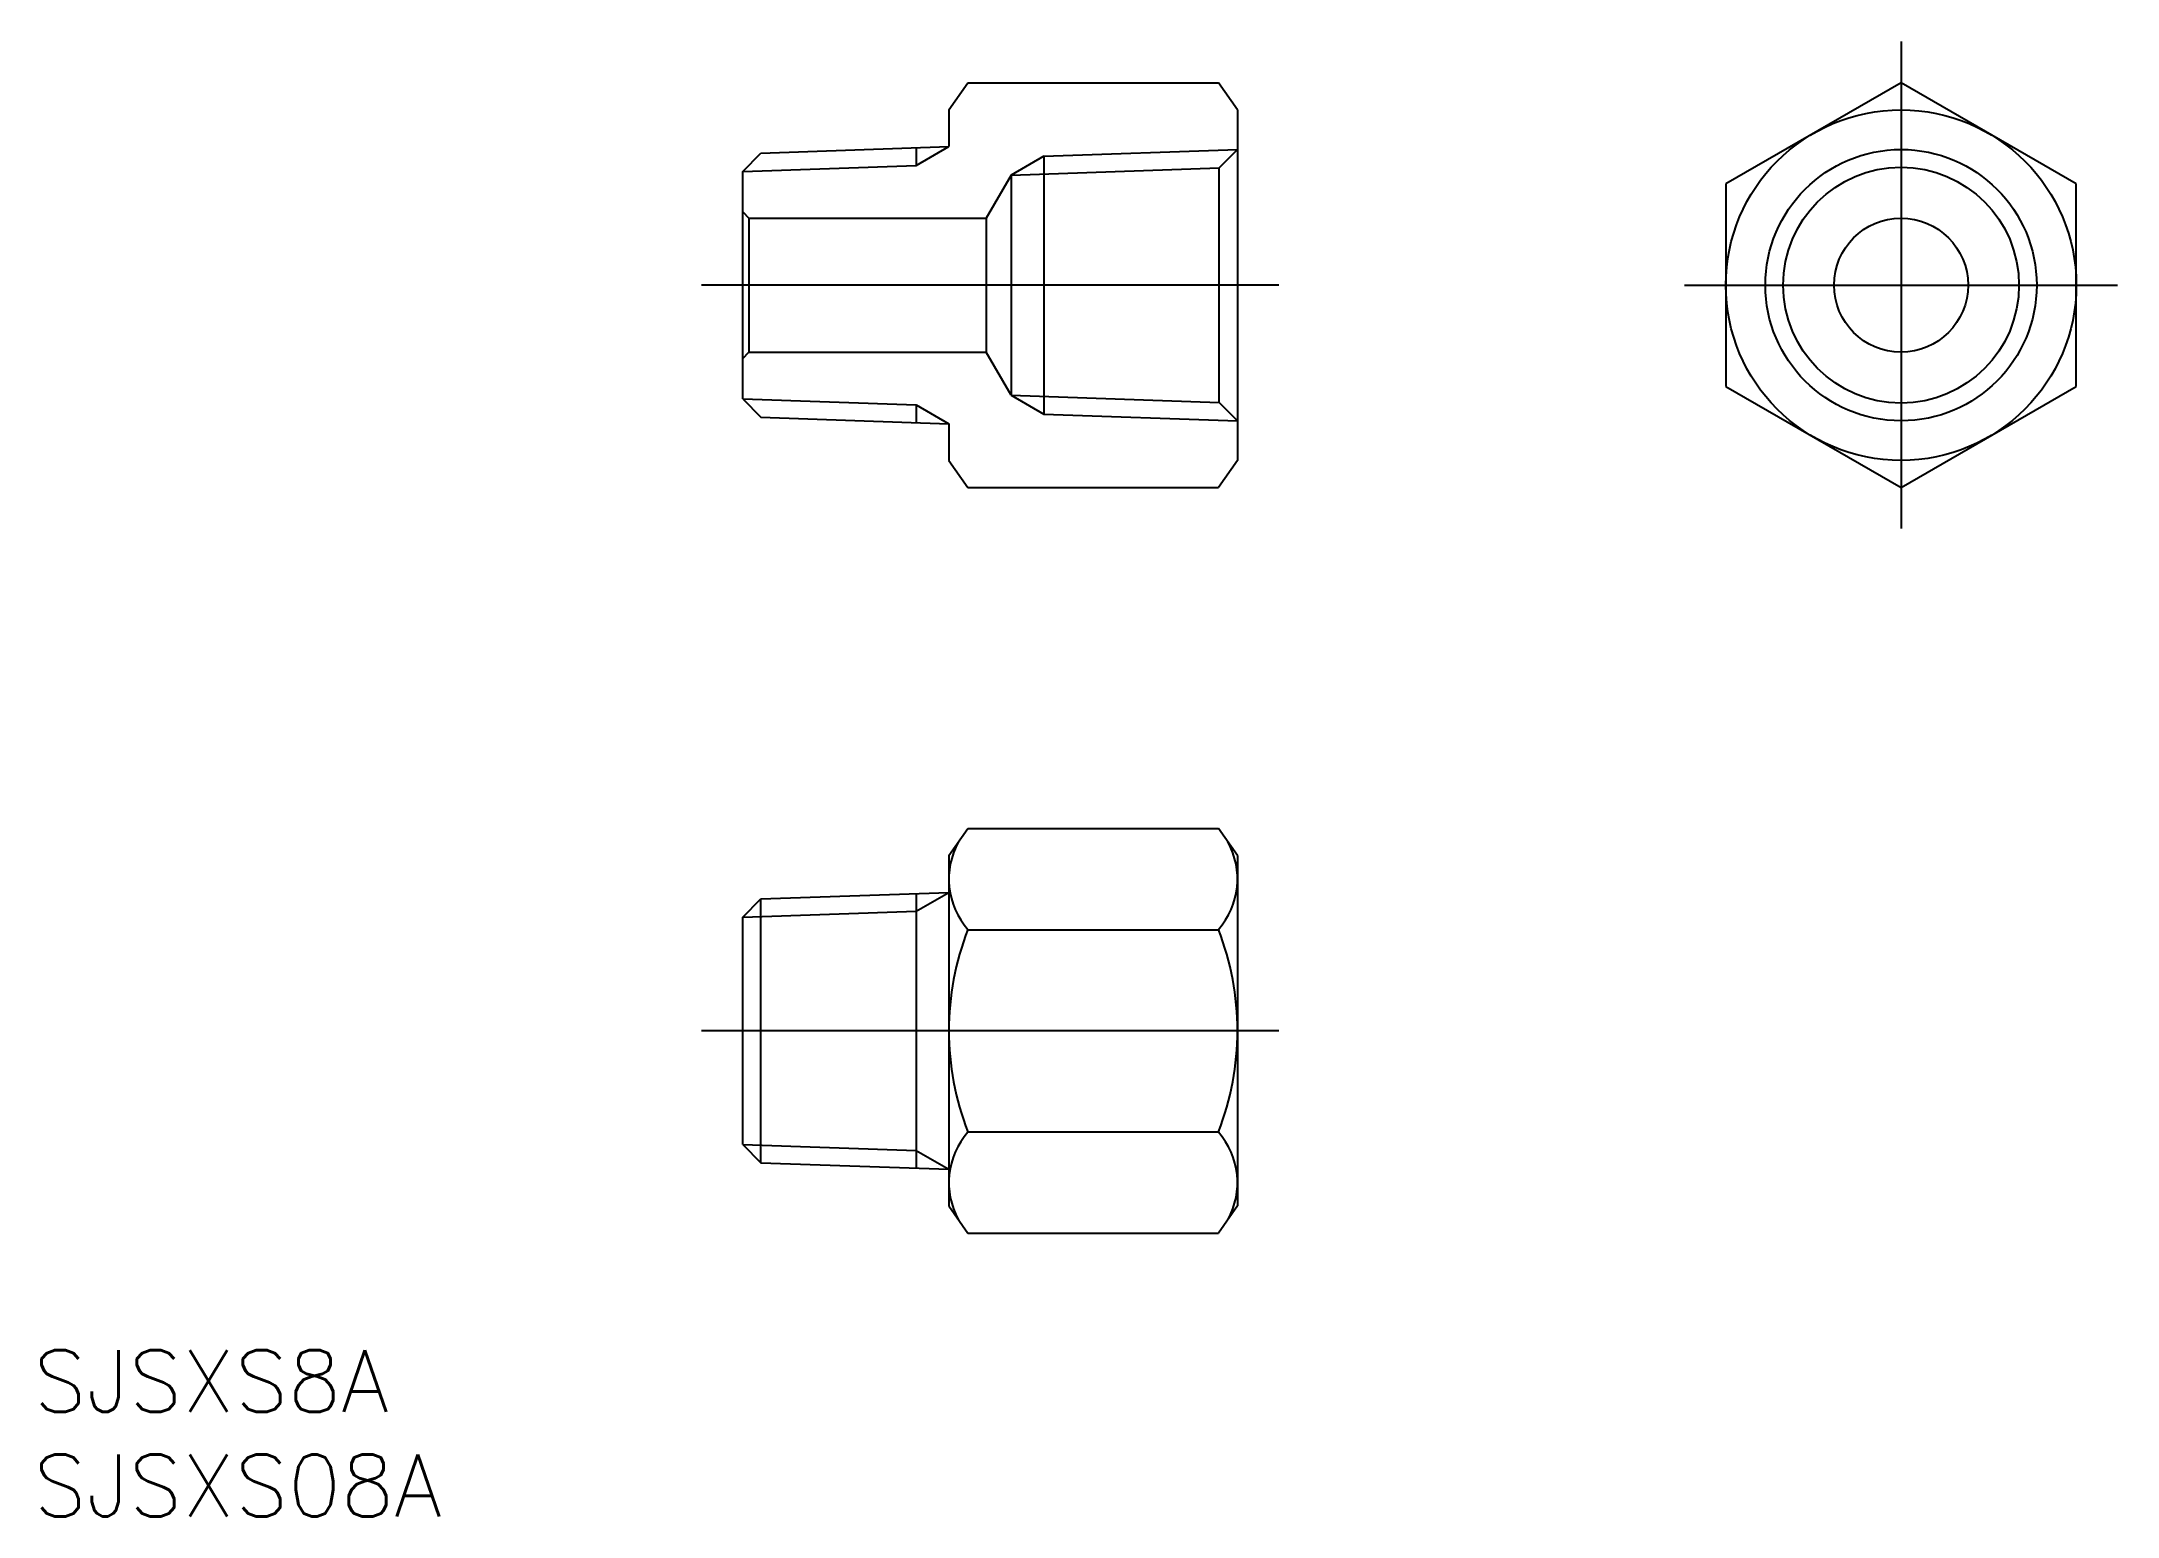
# Model space of a CAD drawing. Extents: x -90 to 10, y -60 to 12.
import ezdxf

# ---------------------------------------------------------------- set-up
doc = ezdxf.new("R2010")
doc.units = 0
doc.linetypes.add('CENTER', pattern=[50.8, 31.75, -6.35, 6.35, -6.35])
doc.layers.get('0').update_dxf_attribs({"linetype": 'CONTINUOUS'})
doc.layers.add('CENTER', color=1, linetype='CENTER')
doc.styles.get("Standard").update_dxf_attribs({"font": 'txt.shx', "height": 3, "bigfont": 'bigfont.shx'})

msp = doc.modelspace()

# ---------------------------------------------------------------- linework, layer by layer
at = {"color": 7, "linetype": 'CONTINUOUS'}
for p, q in [((-46.19, 8.5), (-45.27, 9.81)), ((-45.27, 9.81), (-33.11, 9.81)), ((-32.19, 8.5), (-33.11, 9.81)), ((0, 9.81), (-8.5, 4.91)), ((8.5, 4.91), (0, 9.81)), ((-46.19, 8.5), (-46.19, 6.72)), ((-32.19, 8.5), (-32.19, -8.5)), ((-56.19, 5.51), (-55.31, 6.4)), ((-55.31, 6.4), (-46.19, 6.72)), ((-47.77, 6.66), (-47.77, 5.81)), ((-41.59, 6.25), (-41.59, -6.25)), ((-33.08, 5.69), (-32.19, 6.58)), ((-56.19, -5.51), (-56.19, 5.51)), ((-43.17, 5.34), (-44.38, 3.25)), ((-43.17, 5.34), (-33.08, 5.69)), ((-43.17, 5.34), (-43.17, -5.34)), ((-33.08, -5.69), (-33.08, 5.69)), ((-8.5, 4.91), (-8.5, -4.91)), ((8.5, -4.91), (8.5, 4.91)), ((-56.19, 3.55), (-55.89, 3.25)), ((-55.89, 3.25), (-44.38, 3.25)), ((-55.89, 3.25), (-55.89, -3.25)), ((-44.38, 3.25), (-44.38, -3.25)), ((-56.19, -3.55), (-55.89, -3.25)), ((-55.89, -3.25), (-44.38, -3.25)), ((-43.17, -5.34), (-44.38, -3.25)), ((-8.5, -4.91), (0, -9.81)), ((0, -9.81), (8.5, -4.91)), ((-56.19, -5.51), (-55.31, -6.4)), ((-47.77, -5.81), (-47.77, -6.66)), ((-43.17, -5.34), (-33.08, -5.69)), ((-33.08, -5.69), (-32.19, -6.58)), ((-55.31, -6.4), (-46.19, -6.72)), ((-46.19, -6.72), (-46.19, -8.5)), ((-46.19, -8.5), (-45.27, -9.81)), ((-32.19, -8.5), (-33.11, -9.81)), ((-45.27, -9.81), (-33.11, -9.81)), ((-46.19, -27.66), (-45.27, -26.35)), ((-45.27, -26.35), (-33.11, -26.35)), ((-32.19, -27.66), (-33.11, -26.35)), ((-46.19, -27.66), (-46.19, -44.66)), ((-32.19, -27.66), (-32.19, -44.66)), ((-56.19, -30.65), (-55.31, -29.76)), ((-55.31, -29.76), (-46.19, -29.45)), ((-55.31, -42.56), (-55.31, -29.76)), ((-47.77, -29.5), (-47.77, -42.83)), ((-56.19, -41.68), (-56.19, -30.65)), ((-45.27, -31.26), (-33.11, -31.26)), ((-45.27, -41.07), (-33.11, -41.07)), ((-56.19, -41.68), (-55.31, -42.56)), ((-55.31, -42.56), (-46.19, -42.88)), ((-46.19, -44.66), (-45.27, -45.98)), ((-32.19, -44.66), (-33.11, -45.98)), ((-45.27, -45.98), (-33.11, -45.98))]:
    msp.add_line(p, q, dxfattribs=at)
at = {"color": 3, "linetype": 'CONTINUOUS'}
for p, q in [((-47.77, 5.81), (-46.19, 6.72)), ((-41.59, 6.25), (-43.17, 5.34)), ((-41.59, 6.25), (-32.19, 6.58)), ((-56.19, 5.51), (-47.77, 5.81)), ((-56.19, -5.51), (-47.77, -5.81)), ((-47.77, -5.81), (-46.19, -6.72)), ((-43.17, -5.34), (-41.59, -6.25)), ((-41.59, -6.25), (-32.19, -6.58)), ((-47.77, -30.36), (-46.19, -29.45)), ((-56.19, -30.65), (-47.77, -30.36)), ((-56.19, -41.68), (-47.77, -41.97)), ((-47.77, -41.97), (-46.19, -42.88))]:
    msp.add_line(p, q, dxfattribs=at)
at = {"color": 7, "linetype": 'CONTINUOUS'}
for radius in [8.5, 5.72, 3.25]:
    msp.add_circle((0, 0), radius, dxfattribs=at)
at = {"color": 3, "linetype": 'CONTINUOUS'}
msp.add_circle((0, 0), 6.58, dxfattribs=at)
at = {"color": 7, "linetype": 'CONTINUOUS'}
for centre, radius, start, end in [((-42.46, -28.8), 3.73, 151.1362, 221.1362), ((-35.92, -28.8), 3.73, 318.8638, 28.8638), ((-32.65, -36.16), 13.54, 158.7474, 201.2526), ((-45.73, -36.16), 13.54, 338.7474, 21.2526), ((-42.46, -43.53), 3.73, 138.8638, 208.8638), ((-35.92, -43.53), 3.73, 331.1362, 41.1362)]:
    msp.add_arc(centre, radius, start, end, dxfattribs=at)
at = {"layer": 'CENTER', "color": 1, "linetype": 'CENTER'}
for p, q in [((0, 11.81), (0, -11.81)), ((-30.19, 0), (-58.19, 0)), ((-10.5, 0), (10.5, 0)), ((-30.19, -36.16), (-58.19, -36.16))]:
    msp.add_line(p, q, dxfattribs=at)

# ---------------------------------------------------------------- texts
at = {"color": 7, "linetype": 'CONTINUOUS'}
for s, p in [('SJSXS8A', (-90.59, -54.65)), ('SJSXS08A', (-90.59, -59.72))]:
    msp.add_text(s, height=3, dxfattribs=at).set_placement(p)

doc.saveas('drawing.dxf')
